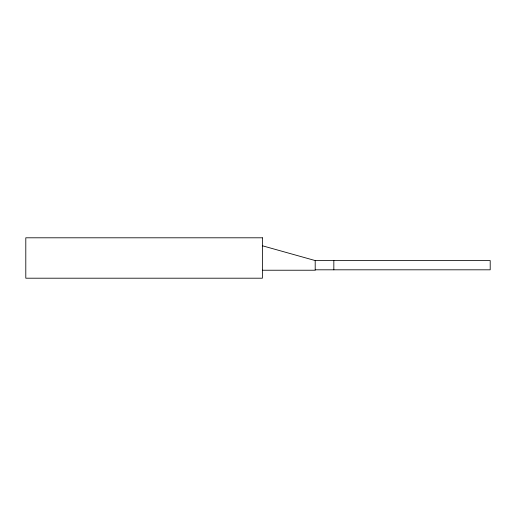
<?xml version="1.0" encoding="UTF-8"?>
<svg xmlns="http://www.w3.org/2000/svg" width="516" height="516" viewBox="0 0 516 516"><rect width="100%" height="100%" fill="white"/><g stroke="black" fill="none" stroke-linecap="round" stroke-linejoin="round"><path stroke-width="0.77" d="M262.38 245.771L315.199 260.561L490.2 260.561L490.2 269.81L315.199 269.81M262.38 270.229L315.199 270.229L315.199 260.561M333.833 260.561L333.833 269.81M262.38 237.799L25.8 237.799L25.8 278.201L262.38 278.201L262.38 237.799"/></g></svg>
